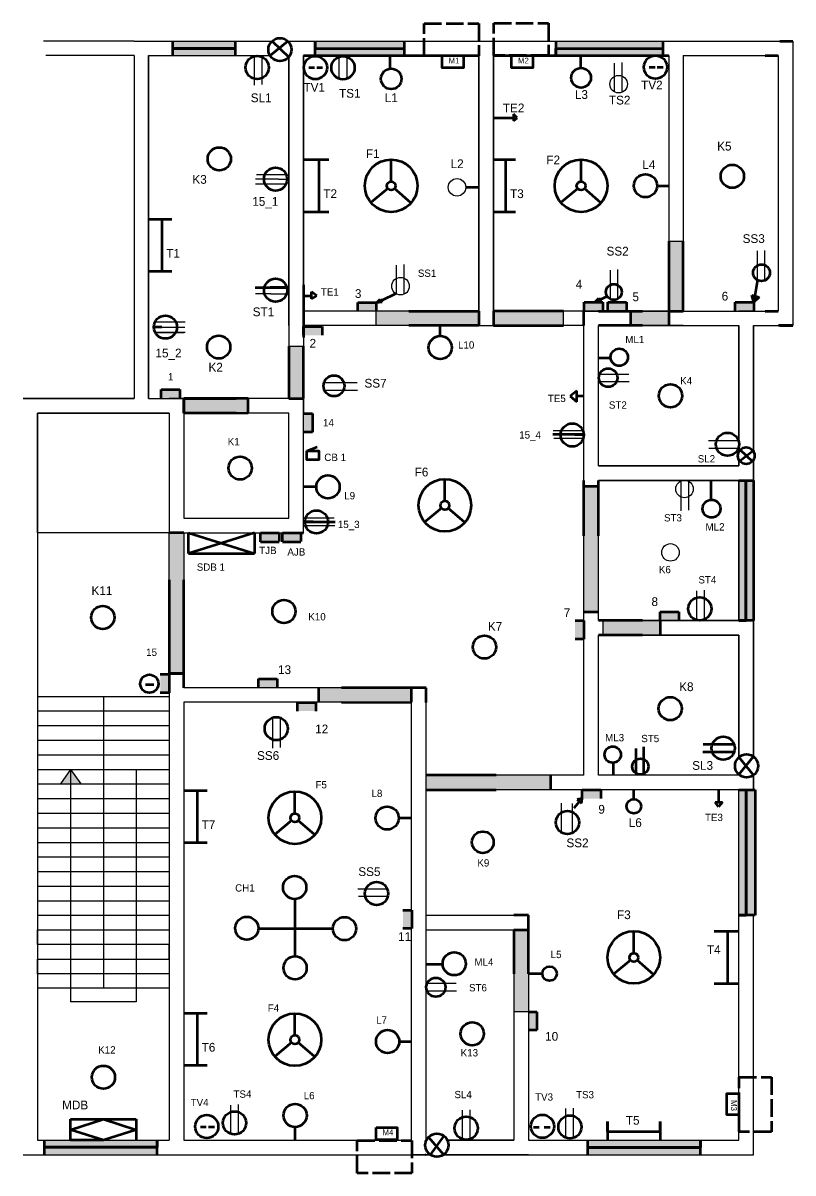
# Model space of a CAD drawing. Header units: inches. Extents: x -1722 to 2146, y -2751 to 53.
# Drawn here: x 961 to 1488, y -753 to 35 of the extents above; entities that cross this region are included whole.
import ezdxf

# ---------------------------------------------------------------- set-up
doc = ezdxf.new("R2010")
doc.units = ezdxf.units.IN
doc.header["$MEASUREMENT"] = 0
doc.linetypes.add('ACAD_ISO02W100', pattern=[15, 12, -3])

msp = doc.modelspace()

# ---------------------------------------------------------------- hatches: boundary and pattern name
at = {"lineweight": 200}
h = msp.add_hatch(color=256, dxfattribs=at)
h.set_gradient(color1=(131, 236, 149), color2=(127, 235, 145), one_color=1, tint=0.71, name='INVCURVED')
h.paths.add_polyline_path([(1450.98, -576.11), (1455.98, -576.11), (1455.98, -490.16), (1450.98, -490.16)])
h.paths.add_polyline_path([(1424.86, -740.11), (1424.86, -735.11), (1347.32, -735.11), (1347.32, -740.11)])
h.paths.add_polyline_path([(1424.86, -735.11), (1424.86, -730.11), (1347.32, -730.11), (1347.32, -735.11)])
h.paths.add_polyline_path([(1052.89, -734.9), (1052.89, -730.11), (975.35, -730.11), (975.35, -734.9)])
h.paths.add_polyline_path([(1212.98, 12.89), (1221.84, 12.89), (1221.84, 17.89), (1161.07, 17.89), (1161.07, 12.89)])
h.paths.add_polyline_path([(1161.07, 22.89), (1161.07, 17.89), (1221.84, 17.89), (1221.84, 22.89)])
h.paths.add_polyline_path([(1063.39, 17.89), (1063.39, 12.89), (1094.98, 12.89), (1106.38, 12.89), (1106.38, 17.89)])
h.paths.add_polyline_path([(1106.38, 17.89), (1106.38, 22.89), (1063.39, 22.89), (1063.39, 17.89)])
h.paths.add_polyline_path([(1325.77, 17.89), (1325.77, 12.89), (1342.98, 12.89), (1393.16, 12.89, -0.048877), (1394.71, 12.89), (1399.15, 12.89), (1399.15, 17.89)])
h.paths.add_polyline_path([(1325.77, 22.89), (1325.77, 17.89), (1399.15, 17.89), (1399.15, 22.89)])
at = {"lineweight": 158}
h = msp.add_hatch(color=256, dxfattribs=at)
h.set_gradient(color1=(185, 201, 19), color2=(185, 201, 19), one_color=1, tint=0.43, name='INVCURVED')
h.paths.add_polyline_path([(1412.98, -114.11), (1402.98, -114.11), (1402.98, -162.11), (1412.98, -162.11)])
h = msp.add_hatch(color=256, dxfattribs=at)
h.set_gradient(color1=(135, 135, 120), color2=(116, 116, 103), one_color=1, tint=0.43, name='INVCURVED')
h.paths.add_polyline_path([(1190.09, -156.24), (1190.09, -162.24), (1202.83, -162.24), (1202.83, -156.24)])
at = {"lineweight": 200}
h = msp.add_hatch(color=256, dxfattribs=at)
h.set_gradient(color1=(255, 255, 255), one_color=1, tint=1, name='INVCURVED')
h.paths.add_polyline_path([(1202.9, -156.51), (1206.83, -156.11), (1205.55, -153.94)])
at = {"lineweight": 158}
h = msp.add_hatch(color=256, dxfattribs=at)
h.set_gradient(color1=(135, 135, 120), color2=(116, 116, 103), one_color=1, tint=0.43, name='INVCURVED')
h.paths.add_polyline_path([(1345.08, -155.94), (1345.08, -161.94), (1357.82, -161.94), (1357.82, -155.94)])
at = {"lineweight": 200}
h = msp.add_hatch(color=256, dxfattribs=at)
h.set_gradient(color1=(255, 255, 255), one_color=1, tint=1, name='INVCURVED')
h.paths.add_polyline_path([(1352.52, -155.93), (1356.45, -155.53), (1355.17, -153.36)])
at = {"lineweight": 158}
h = msp.add_hatch(color=256, dxfattribs=at)
h.set_gradient(color1=(135, 135, 120), color2=(116, 116, 103), one_color=1, tint=0.43, name='INVCURVED')
h.paths.add_polyline_path([(1361.33, -155.93), (1361.33, -161.93), (1374.08, -161.93), (1374.08, -155.93)])
h = msp.add_hatch(color=256, dxfattribs=at)
h.set_gradient(color1=(135, 135, 120), color2=(116, 116, 103), one_color=1, tint=0.43, name='INVCURVED')
h.paths.add_polyline_path([(1448.49, -156.1), (1448.49, -162.1), (1461.23, -162.1), (1461.23, -156.1)])
at = {"lineweight": 200}
h = msp.add_hatch(color=256, dxfattribs=at)
h.set_gradient(color1=(255, 255, 255), one_color=1, tint=1, name='INVCURVED')
h.paths.add_polyline_path([(1461.23, -156.1), (1464.99, -152.54), (1459.97, -151.23)])
at = {"lineweight": 158}
h = msp.add_hatch(color=256, dxfattribs=at)
h.set_gradient(color1=(185, 201, 19), color2=(207, 224, 21), one_color=1, tint=0.48, name='INVCURVED')
h.paths.add_polyline_path([(1202.83, -162.11), (1202.83, -162.24), (1202.83, -172.11), (1224.98, -172.11), (1272.98, -172.11), (1272.98, -162.11), (1224.98, -162.11)])
h = msp.add_hatch(color=256, dxfattribs=at)
h.set_gradient(color1=(185, 201, 19), color2=(185, 201, 19), one_color=1, tint=0.43, name='INVCURVED')
h.paths.add_polyline_path([(1272.98, -172.11), (1272.98, -162.11), (1224.98, -162.11), (1224.98, -172.11)])
h = msp.add_hatch(color=256, dxfattribs=at)
h.set_gradient(color1=(185, 201, 19), color2=(185, 201, 19), one_color=1, tint=0.43, name='INVCURVED')
h.paths.add_polyline_path([(1282.98, -162.11), (1282.98, -172.11), (1330.98, -172.11), (1330.98, -162.11)])
h = msp.add_hatch(color=256, dxfattribs=at)
h.set_gradient(color1=(185, 201, 19), color2=(185, 201, 19), one_color=1, tint=0.43, name='INVCURVED')
h.paths.add_polyline_path([(1384.98, -162.11), (1376.76, -162.11), (1376.76, -172.11), (1384.98, -172.11), (1402.98, -172.11), (1402.98, -162.11)])
h = msp.add_hatch(color=256, dxfattribs=at)
h.set_gradient(color1=(135, 135, 120), color2=(116, 116, 103), one_color=1, tint=0.43, name='INVCURVED')
h.paths.add_polyline_path([(1152.97, -172.64), (1152.97, -178.64), (1165.71, -178.64), (1165.71, -172.64)])
h = msp.add_hatch(color=256, dxfattribs=at)
h.set_gradient(color1=(185, 201, 19), color2=(185, 201, 19), one_color=1, tint=0.43, name='INVCURVED')
h.paths.add_polyline_path([(1152.98, -186.11), (1142.98, -186.11), (1142.98, -222.11), (1152.98, -222.11)])
h = msp.add_hatch(color=256, dxfattribs=at)
h.set_gradient(color1=(135, 135, 120), color2=(116, 116, 103), one_color=1, tint=0.43, name='INVCURVED')
h.paths.add_polyline_path([(1055.49, -215.78), (1055.49, -221.78), (1068.24, -221.78), (1068.24, -215.78)])
h = msp.add_hatch(color=256, dxfattribs=at)
h.set_gradient(color1=(185, 201, 19), color2=(185, 201, 19), one_color=1, tint=0.43, name='INVCURVED')
h.paths.add_polyline_path([(1106.98, -232.11), (1110.98, -232.11), (1110.98, -222.11), (1106.98, -222.11), (1070.98, -222.11), (1070.98, -232.11)])
h = msp.add_hatch(color=256, dxfattribs=at)
h.set_gradient(color1=(185, 201, 19), color2=(207, 224, 21), one_color=1, tint=0.48, name='INVCURVED')
h.paths.add_polyline_path([(1115.04, -222.11), (1070.98, -222.11), (1070.98, -232.11), (1115.04, -231.93)])
h = msp.add_hatch(color=256, dxfattribs=at)
h.set_gradient(color1=(135, 135, 120), color2=(116, 116, 103), one_color=1, tint=0.43, name='INVCURVED')
h.paths.add_polyline_path([(1159.11, -232.33), (1153.11, -232.33), (1153.11, -245.07), (1159.11, -245.07)])
h = msp.add_hatch(color=256, dxfattribs=at)
h.set_gradient(color1=(216, 233, 22), color2=(185, 201, 19), one_color=1, tint=0.43, name='INVCURVED')
h.paths.add_polyline_path([(1344.98, -316.11), (1344.98, -368.51), (1354.98, -368.51), (1354.98, -347.95), (1354.98, -316.11), (1354.98, -282.21), (1344.98, -282.21)])
at = {"lineweight": 200}
h = msp.add_hatch(color=256, dxfattribs=at)
h.set_gradient(color1=(109, 232, 130), color2=(131, 236, 149), one_color=1, tint=0.72, name='INVCURVED')
h.paths.add_polyline_path([(1455.98, -278.11), (1450.98, -278.11), (1450.98, -374.11), (1455.98, -374.11)])
h = msp.add_hatch(color=256, dxfattribs=at)
h.set_gradient(color1=(109, 232, 130), color2=(131, 236, 149), one_color=1, tint=0.72, name='INVCURVED')
h.paths.add_polyline_path([(1455.98, -374.11), (1460.98, -374.11), (1460.98, -278.11), (1455.98, -278.11)])
at = {"lineweight": 158}
h = msp.add_hatch(color=256, dxfattribs=at)
h.set_gradient(color1=(216, 233, 22), one_color=1, tint=1)
h.paths.add_polyline_path([(1070.98, -346.24), (1070.98, -324.11), (1070.98, -314.11), (1060.98, -314.11), (1060.98, -346.24), (1060.98, -410.53), (1070.98, -410.53)])
h = msp.add_hatch(color=256, dxfattribs=at)
h.set_gradient(color1=(198, 238, 17), color2=(206, 241, 50), one_color=1, tint=0.57, name='INVCURVED')
h.paths.add_polyline_path([(1070.98, -346.24), (1070.98, -324.11), (1070.98, -314.11), (1060.98, -314.11), (1060.98, -346.24), (1060.98, -410.47), (1070.98, -410.47)])
h = msp.add_hatch(color=256, dxfattribs=at)
h.set_gradient(color1=(198, 238, 17), color2=(190, 229, 16), one_color=1, tint=0.48, name='INVCURVED')
h.paths.add_polyline_path([(1070.98, -346.24), (1070.98, -324.11), (1070.98, -314.11), (1060.98, -314.11), (1060.98, -346.24), (1060.98, -410.47), (1070.98, -410.47)])
h = msp.add_hatch(color=256, dxfattribs=at)
h.set_gradient(color1=(185, 201, 19), color2=(207, 224, 21), one_color=1, tint=0.48, name='INVCURVED')
h.paths.add_polyline_path([(1070.98, -346.24), (1070.98, -324.11), (1070.98, -314.11), (1060.98, -314.11), (1060.98, -346.24), (1060.98, -410.47), (1070.98, -410.47)])
h = msp.add_hatch(color=256, dxfattribs=at)
h.set_gradient(color1=(185, 201, 19), color2=(207, 224, 21), one_color=1, tint=0.48, name='INVCURVED')
h.paths.add_polyline_path([(1136.26, -320.13), (1136.26, -314.14), (1123.51, -314.14), (1123.51, -320.13)])
at = {"lineweight": 200}
h = msp.add_hatch(color=130, dxfattribs=at)
h.set_gradient(color1=(174, 212, 239), color2=(187, 219, 242), one_color=1, tint=0.84, name='INVCURVED')
h.paths.add_polyline_path([(1138.52, -314.14), (1138.52, -320.13), (1151.27, -320.13), (1151.27, -314.14)])
at = {"lineweight": 158}
h = msp.add_hatch(color=256, dxfattribs=at)
h.set_gradient(color1=(135, 135, 120), color2=(116, 116, 103), one_color=1, tint=0.43, name='INVCURVED')
h.paths.add_polyline_path([(1397.13, -368.11), (1397.13, -374.11), (1409.88, -374.11), (1409.88, -368.11)])
h = msp.add_hatch(color=256, dxfattribs=at)
h.set_gradient(color1=(135, 135, 120), color2=(116, 116, 103), one_color=1, tint=0.43, name='INVCURVED')
h.paths.add_polyline_path([(1344.88, -374.06), (1338.88, -374.06), (1338.88, -386.81), (1344.88, -386.81)])
h = msp.add_hatch(color=256, dxfattribs=at)
h.set_gradient(color1=(216, 233, 22), color2=(185, 201, 19), one_color=1, tint=0.43, name='INVCURVED')
h.paths.add_polyline_path([(1358.11, -374.11), (1358.11, -384.11), (1384.98, -384.11), (1397.13, -384.11), (1397.13, -374.11), (1384.98, -374.11)])
h = msp.add_hatch(color=256, dxfattribs=at)
h.set_gradient(color1=(135, 135, 120), color2=(116, 116, 103), one_color=1, tint=0.43, name='INVCURVED')
h.paths.add_polyline_path([(1060.96, -410.82), (1054.96, -410.82), (1054.96, -423.57), (1060.96, -423.57)])
h = msp.add_hatch(color=256, dxfattribs=at)
h.set_gradient(color1=(135, 135, 120), color2=(116, 116, 103), one_color=1, tint=0.43, name='INVCURVED')
h.paths.add_polyline_path([(1122.15, -414.14), (1122.15, -420.14), (1134.89, -420.14), (1134.89, -414.14)])
h = msp.add_hatch(color=256, dxfattribs=at)
h.set_gradient(color1=(216, 233, 22), one_color=1, tint=1)
h.paths.add_polyline_path([(1178.98, -420.24), (1163.23, -420.24), (1163.23, -430.11), (1178.98, -430.11), (1226.98, -430.24), (1226.98, -430.11), (1226.98, -420.24)])
h = msp.add_hatch(color=256, dxfattribs=at)
h.set_gradient(color1=(216, 233, 22), color2=(185, 201, 19), one_color=1, tint=0.43, name='INVCURVED')
h.paths.add_polyline_path([(1178.98, -420.24), (1163.23, -420.24), (1163.23, -430.11), (1178.98, -430.11), (1226.98, -430.24), (1226.98, -430.11), (1226.98, -420.24)])
h = msp.add_hatch(color=256, dxfattribs=at)
h.set_gradient(color1=(135, 135, 120), color2=(116, 116, 103), one_color=1, tint=0.43, name='INVCURVED')
h.paths.add_polyline_path([(1148.77, -430.23), (1148.77, -436.23), (1161.51, -436.23), (1161.51, -430.23)])
at = {"lineweight": 200}
h = msp.add_hatch(color=256, dxfattribs=at)
h.set_gradient(color1=(255, 255, 255), one_color=1, tint=1, name='INVCURVED')
h.paths.add_polyline_path([(986.55, -486.11), (993.48, -486.11), (993.48, -476.11)])
h.paths.add_polyline_path([(993.48, -486.11), (1000.52, -486.11), (993.48, -476.11)])
at = {"lineweight": 158}
h = msp.add_hatch(color=256, dxfattribs=at)
h.set_gradient(color1=(216, 233, 22), color2=(185, 201, 19), one_color=1, tint=0.43, name='INVCURVED')
h.paths.add_polyline_path([(1236.98, -480.11), (1236.98, -490.11), (1284.98, -490.11), (1306.98, -490.11), (1322.06, -490.11), (1322.06, -480.11), (1284.98, -480.11)])
h = msp.add_hatch(color=256, dxfattribs=at)
h.set_gradient(color1=(135, 135, 120), color2=(116, 116, 103), one_color=1, tint=0.43, name='INVCURVED')
h.paths.add_polyline_path([(1343.71, -490.1), (1343.71, -496.1), (1356.46, -496.1), (1356.46, -490.1)])
at = {"lineweight": 200}
h = msp.add_hatch(color=256, dxfattribs=at)
h.set_gradient(color1=(131, 236, 149), color2=(127, 235, 145), one_color=1, tint=0.71, name='INVCURVED')
h.paths.add_polyline_path([(1462.18, -490.16), (1455.98, -490.16), (1455.98, -576.11), (1462.18, -576.11)])
at = {"lineweight": 158}
h = msp.add_hatch(color=256, dxfattribs=at)
h.set_gradient(color1=(135, 135, 120), color2=(116, 116, 103), one_color=1, tint=0.43, name='INVCURVED')
h.paths.add_polyline_path([(1227.09, -572.48), (1221.09, -572.48), (1221.09, -585.22), (1227.09, -585.22)])
h = msp.add_hatch(color=256, dxfattribs=at)
h.set_gradient(color1=(216, 233, 22), color2=(185, 201, 19), one_color=1, tint=0.43, name='INVCURVED')
h.paths.add_polyline_path([(1306.98, -586.11), (1296.98, -586.11), (1296.98, -616.11), (1296.98, -641.93), (1306.98, -641.93), (1306.98, -616.11)])
h = msp.add_hatch(color=256, dxfattribs=at)
h.set_gradient(color1=(135, 135, 120), color2=(116, 116, 103), one_color=1, tint=0.43, name='INVCURVED')
h.paths.add_polyline_path([(1312.79, -642.12), (1306.79, -642.12), (1306.79, -654.87), (1312.79, -654.87)])
at = {"lineweight": 200}
h = msp.add_hatch(color=256, dxfattribs=at)
h.set_gradient(color1=(131, 236, 149), color2=(127, 235, 145), one_color=1, tint=0.71, name='INVCURVED')
h.paths.add_polyline_path([(975.35, -734.9), (975.35, -740.11), (1052.89, -740.11), (1052.89, -734.9)])

# ---------------------------------------------------------------- linework, layer by layer
for p, q in [((1036.98, 22.89), (974.96, 22.89)), ((1036.98, 22.89), (1131.54, 22.89)), ((1142.21, 22.89), (1478.98, 22.89)), ((1488.06, 22.89), (1488.06, -172.11)), ((1036.98, 12.89), (976.48, 12.89)), ((1036.98, 12.89), (1036.98, -222.11)), ((1046.98, 12.89), (1130.08, 12.89)), ((1046.98, 12.89), (1046.98, -222.11)), ((1046.98, 12.89), (1094.98, 12.89)), ((1094.98, 12.89), (1130.08, 12.89)), ((1114.44, 12.89), (1124.44, 12.89)), ((1119.28, 11.75), (1119.28, -7.3)), ((1124.44, 11.63), (1124.44, -6.92)), ((1152.98, 12.89), (1272.98, 12.89)), ((1177.18, 11.53), (1177.18, -3.3)), ((1182.61, 11.74), (1182.61, -3.3)), ((1282.98, 12.89), (1402.98, 12.89)), ((1371.16, -12.16), (1371.16, 8.2)), ((1412.98, 12.89), (1468.98, 12.89)), ((1478, 12.89), (1478, -162.11)), ((1365.99, -11.99), (1365.99, 7.82)), ((1141.11, -68.66), (1120.75, -68.66)), ((1140.81, -75.28), (1120.01, -75.28)), ((1135.96, -71.74), (1120.2, -71.74)), ((1135.96, -71.74), (1141.96, -71.74)), ((1402.98, -114.11), (1412.98, -114.11)), ((1463.71, -140.75), (1463.71, -120.93)), ((1468.87, -140.92), (1468.87, -120.56)), ((1216.68, -150.38), (1216.68, -130.56)), ((1221.84, -150.55), (1221.84, -130.19)), ((1368.22, -154), (1368.22, -133.64)), ((1363.05, -153.83), (1363.05, -134.01)), ((1130.25, -145.91), (1124.94, -145.91)), ((1130.61, -150.41), (1120.15, -150.41)), ((1130.61, -150.41), (1141.33, -150.41)), ((1202.83, -172.11), (1202.83, -162.11)), ((1272.98, -162.11), (1272.98, -172.11)), ((1282.98, -172.11), (1282.98, -162.11)), ((1330.98, -172.11), (1330.98, -162.11)), ((1402.98, -162.11), (1412.98, -162.11)), ((1412.98, -162.11), (1450.98, -162.11)), ((1460.98, -162.11), (1450.98, -162.11)), ((1460.98, -162.11), (1468.98, -162.11)), ((1050.87, -169.57), (1071.24, -169.57)), ((1051.18, -169.6), (1071.97, -169.6)), ((1056.02, -173.14), (1071.79, -173.14)), ((1056.02, -173.14), (1071.79, -173.14)), ((1272.98, -172.11), (1282.98, -172.11)), ((1412.98, -172.11), (1450.98, -172.11)), ((1450.98, -257.09), (1450.98, -172.11)), ((1460.98, -172.11), (1478.98, -172.11)), ((1460.98, -257.56), (1460.98, -172.11)), ((1050.87, -176.8), (1071.24, -176.8)), ((1051.18, -176.68), (1071.97, -176.68)), ((1142.98, -186.11), (1152.98, -186.11)), ((1167.08, -211.05), (1189.68, -211.12)), ((1355.67, -210.48), (1376.03, -210.48)), ((1355.84, -205.31), (1375.65, -205.31)), ((1167.29, -216.28), (1190.06, -216.29)), ((1036.98, -222.11), (960.98, -222.11)), ((1115.04, -221.93), (1115.04, -231.93)), ((1152.98, -222.11), (1142.98, -222.11)), ((1036.98, -232.11), (970.98, -232.11)), ((970.98, -232.11), (970.98, -730.11)), ((1036.98, -232.11), (1046.98, -232.11)), ((1344.33, -244.18), (1323.96, -244.18)), ((1344.15, -249.34), (1324.34, -249.34)), ((1450.56, -251.04), (1430.2, -251.04)), ((1450.39, -256.21), (1430.57, -256.21)), ((1450.98, -268.11), (1450.98, -263.85)), ((1460.98, -467.3), (1460.98, -264.19)), ((1411.36, -278.57), (1411.36, -298.93)), ((1416.53, -278.74), (1416.53, -298.55)), ((1450.98, -374.11), (1450.98, -278.11)), ((1154.19, -303.86), (1174, -303.86)), ((970.98, -314.11), (970.98, -430.11)), ((1060.98, -346.24), (1060.98, -314.11)), ((1154.02, -309.02), (1174.38, -309.02)), ((1070.98, -324.11), (1070.98, -346.24)), ((1354.98, -374.11), (1354.98, -347.95)), ((1422.21, -373.54), (1422.21, -353.72)), ((1427.38, -373.71), (1427.38, -353.35)), ((1358.11, -384.17), (1358.11, -374.17)), ((1450.98, -467.86), (1450.98, -384.11)), ((970.98, -426.11), (1060.98, -426.11)), ((1015.98, -426.11), (1015.98, -626.11)), ((1236.98, -576.11), (1236.98, -430.24)), ((970.98, -436.11), (1060.98, -436.11)), ((1131.86, -441.14), (1131.86, -461.5)), ((970.98, -446.11), (1060.98, -446.11)), ((1137.03, -441.31), (1137.03, -461.12)), ((970.98, -456.11), (1060.98, -456.11)), ((970.98, -466.11), (1060.98, -466.11)), ((970.98, -476.11), (1060.98, -476.11)), ((970.98, -476.11), (1015.98, -476.11)), ((993.48, -476.11), (986.55, -486.11)), ((993.48, -476.11), (993.48, -635.27)), ((993.48, -476.11), (1000.52, -486.11)), ((1015.98, -476.11), (1060.98, -476.11)), ((1038.48, -476.11), (1038.48, -635.27)), ((1344.98, -480.11), (1284.98, -480.11)), ((1450.98, -480.11), (1450.98, -479.6)), ((1460.98, -490.16), (1460.98, -480.17)), ((970.98, -486.11), (1060.98, -486.11)), ((970.98, -496.11), (1060.98, -496.11)), ((1306.98, -490.11), (1284.98, -490.11)), ((1450.98, -730.11), (1450.98, -490.11)), ((1329.68, -519.1), (1329.68, -499.29)), ((1337.24, -519.74), (1337.24, -499.38)), ((970.98, -506.11), (1060.98, -506.11)), ((970.98, -516.11), (1060.98, -516.11)), ((970.98, -526.11), (1060.98, -526.11)), ((970.98, -536.11), (1060.98, -536.11)), ((970.98, -546.11), (1060.98, -546.11)), ((970.98, -556.11), (1060.98, -556.11)), ((1210.61, -558.1), (1190.25, -558.1)), ((970.98, -566.11), (1060.98, -566.11)), ((1210.43, -563.26), (1190.62, -563.26)), ((970.98, -576.11), (1060.98, -576.11)), ((1460.98, -740.11), (1460.98, -576.11)), ((970.98, -596.11), (970.98, -586.11)), ((970.98, -586.11), (1060.98, -586.11)), ((1060.98, -596.11), (970.98, -596.11)), ((1060.98, -606.11), (1060.98, -596.11)), ((970.98, -616.11), (970.98, -606.11)), ((970.98, -606.11), (1060.98, -606.11)), ((1060.98, -616.11), (970.98, -616.11)), ((1060.98, -626.11), (970.98, -626.11)), ((1237.37, -627.87), (1257.73, -627.87)), ((1237.72, -622.56), (1257.53, -622.56)), ((1038.48, -635.27), (993.48, -635.27)), ((1296.98, -641.93), (1306.98, -641.93)), ((1103.25, -725.9), (1103.25, -706.09)), ((1108.42, -726.07), (1108.42, -705.71)), ((1332.65, -728.33), (1332.65, -708.52)), ((1337.82, -728.5), (1337.82, -708.14)), ((1261.83, -729.51), (1261.83, -709.7)), ((1266.99, -729.68), (1266.99, -709.32)), ((970.98, -730.11), (1060.98, -730.11)), ((1070.98, -730.11), (1226.98, -730.11)), ((1236.98, -730.11), (1237.13, -730.11)), ((1251.44, -730.11), (1296.98, -730.11)), ((1306.98, -730.11), (1450.98, -730.11)), ((960.98, -740.11), (1239.79, -740.11)), ((1248.78, -740.11), (1460.98, -740.11))]:
    msp.add_line(p, q)
for p, q in [((1063.39, 22.89), (1063.39, 12.89)), ((1063.39, 22.89), (1063.39, 17.89)), ((1063.39, 17.89), (1106.38, 17.89)), ((1106.38, 17.89), (1063.39, 17.89)), ((1106.38, 12.89), (1106.38, 22.89)), ((1161.07, 12.89), (1161.07, 22.89)), ((1161.07, 22.89), (1161.07, 17.89)), ((1161.07, 17.89), (1221.84, 17.89)), ((1161.07, 17.89), (1221.84, 17.89)), ((1221.84, 22.89), (1221.84, 12.89)), ((1325.77, 22.89), (1325.77, 12.89)), ((1325.77, 12.89), (1325.77, 17.89)), ((1325.77, 17.89), (1399.15, 17.89)), ((1325.77, 17.89), (1399.15, 17.89)), ((1399.15, 12.89), (1399.15, 22.89)), ((1478.98, 22.89), (1488.06, 22.89)), ((1468.98, 12.89), (1478, 12.89)), ((1282.98, -29.63), (1296.67, -29.63)), ((1299.19, -29.63), (1296.67, -27.12)), ((1296.67, -27.12), (1296.67, -31.74)), ((1296.67, -31.74), (1299.19, -29.63)), ((1152.98, -58.27), (1170.33, -58.27)), ((1163.55, -58.27), (1163.55, -94.27)), ((1282.98, -58.27), (1298.13, -58.27)), ((1291.34, -58.27), (1291.34, -94.27)), ((1170.33, -94.27), (1152.98, -94.27)), ((1298.13, -94.27), (1282.98, -94.27)), ((1046.98, -99.09), (1062.8, -99.09)), ((1056.01, -99.09), (1056.01, -135.09)), ((1062.8, -135.09), (1046.98, -135.09)), ((1463.71, -140.75), (1461.93, -151.74)), ((1152.98, -144.11), (1152.98, -180.11)), ((1162.05, -151.58), (1158.46, -148.92)), ((1158.46, -153.69), (1158.46, -148.92)), ((1153.02, -151.58), (1158.46, -151.58)), ((1158.46, -153.69), (1162.17, -151.58)), ((1202.9, -156.51), (1205.55, -153.94)), ((1206.83, -156.11), (1202.9, -156.51)), ((1205.55, -153.94), (1206.83, -156.11)), ((1216.32, -150.12), (1206.13, -155.07)), ((1352.52, -155.93), (1355.17, -153.36)), ((1356.45, -155.53), (1352.52, -155.93)), ((1355.17, -153.36), (1356.45, -155.53)), ((1360.85, -152.02), (1355.75, -154.49)), ((1461.23, -156.1), (1459.97, -151.23)), ((1459.97, -151.23), (1464.99, -152.54)), ((1464.99, -152.54), (1461.23, -156.1)), ((1468.98, -162.11), (1478, -162.11)), ((1246.57, -179.17), (1246.57, -172.16)), ((1488.06, -172.11), (1478.06, -172.11)), ((1478.98, -172.11), (1488.06, -172.11)), ((1340.09, -216.83), (1335.62, -220.41)), ((1335.62, -220.41), (1340.09, -224.29)), ((1340.09, -224.29), (1340.09, -216.83)), ((1344.98, -220.41), (1340.09, -220.41)), ((1155.16, -257.77), (1162.43, -255.19)), ((1450.98, -257.09), (1450.95, -258.62)), ((1460.98, -257.56), (1460.98, -258.24)), ((1455.58, -260.69), (1455.58, -261.73)), ((1450.98, -278.11), (1460.98, -278.11)), ((1455.58, -278.11), (1455.58, -374.11)), ((1460.98, -278.11), (1460.98, -374.11)), ((1460.98, -374.11), (1450.98, -374.11)), ((1450.98, -374.11), (1455.98, -374.11)), ((1380.47, -461.85), (1380.47, -478.74)), ((1070.98, -490.54), (1087, -490.54)), ((1080.21, -490.54), (1080.21, -526.54)), ((1343.71, -496.1), (1340.4, -496.77)), ((1343.37, -499.37), (1343.71, -496.1)), ((1437.02, -490.11), (1437.02, -498.55)), ((1450.69, -490.16), (1462.18, -490.16)), ((1455.98, -576.11), (1455.98, -490.16)), ((1455.98, -490.16), (1455.98, -576.11)), ((1462.18, -490.16), (1462.18, -576.11)), ((1338.17, -502.4), (1341.84, -498.1)), ((1340.4, -496.77), (1343.37, -499.37)), ((1437.02, -501.87), (1434.73, -498.55)), ((1434.73, -498.55), (1439.84, -498.55)), ((1439.84, -498.55), (1437.02, -501.87)), ((1087, -526.54), (1070.98, -526.54)), ((1462.18, -576.11), (1450.98, -576.11)), ((1450.98, -576.11), (1455.98, -576.11)), ((1434.2, -586.92), (1450.98, -586.92)), ((1443.16, -586.92), (1443.16, -622.92)), ((1434.2, -622.92), (1450.98, -622.92)), ((1070.98, -643.09), (1087, -643.09)), ((1080.21, -643.09), (1080.21, -679.09)), ((1087, -679.09), (1070.98, -679.09)), ((1361.1, -724.17), (1361.1, -717.36)), ((1361.1, -717.36), (1361.1, -730.36)), ((1361.1, -724.17), (1397.1, -724.17)), ((1397.1, -724.17), (1397.1, -717.36)), ((1397.1, -717.36), (1397.1, -730.11)), ((975.35, -730.11), (975.35, -740.11)), ((975.35, -730.11), (975.35, -734.9)), ((1052.89, -740.11), (1052.89, -730.11)), ((1052.89, -730.11), (1052.89, -734.9)), ((1347.32, -730.11), (1347.32, -740.11)), ((1347.32, -730.11), (1347.32, -735.11)), ((1424.86, -740.11), (1424.86, -730.11)), ((1424.86, -730.11), (1424.86, -735.11)), ((975.35, -734.9), (1052.89, -734.9)), ((1052.89, -734.9), (975.35, -734.9)), ((1347.32, -734.9), (1424.86, -734.9)), ((1347.32, -735.11), (1424.86, -735.11))]:
    msp.add_line(p, q, dxfattribs=at)
at = {"lineweight": 158}
for p, q in [((1130.08, 12.89), (1142.21, 22.89)), ((1131.54, 22.89), (1142.98, 11.92)), ((1152.98, 12.89), (1212.98, 12.89)), ((1212.34, 4.26), (1212.34, 12.82)), ((1212.98, 12.89), (1272.98, 12.89)), ((1282.98, 12.89), (1342.98, 12.89)), ((1342.79, 4.68), (1342.79, 13.24)), ((1342.98, 12.89), (1402.98, 12.89)), ((1402.98, 12.89), (1402.98, 12.89)), ((1156.63, 4.73), (1160.56, 4.73)), ((1162, 4.73), (1166.08, 4.73)), ((1389.7, 4.88), (1393.63, 4.88)), ((1395.06, 4.88), (1399.15, 4.88)), ((1212.98, -73.27), (1212.98, -58.27)), ((1342.98, -73.27), (1342.98, -58.27)), ((1210.67, -78.19), (1199.12, -87.76)), ((1226.57, -88.07), (1215.24, -78.24)), ((1264.31, -77.33), (1272.87, -77.33)), ((1340.67, -78.19), (1329.12, -87.76)), ((1356.57, -88.07), (1345.24, -78.24)), ((1394.85, -76.27), (1402.98, -76.27)), ((1402.98, -114.11), (1402.98, -162.11)), ((1412.98, -162.11), (1412.98, -114.11)), ((1119.94, -145.91), (1141.69, -145.91)), ((1141.69, -145.91), (1130.25, -145.91)), ((1190.09, -162.24), (1190.09, -156.24)), ((1190.09, -156.24), (1202.83, -156.24)), ((1202.83, -156.24), (1202.83, -162.24)), ((1345.08, -161.94), (1345.08, -155.94)), ((1345.08, -155.94), (1357.82, -155.94)), ((1357.82, -155.94), (1357.82, -161.94)), ((1361.33, -161.93), (1361.33, -155.93)), ((1361.33, -155.93), (1374.08, -155.93)), ((1374.08, -155.93), (1374.08, -161.93)), ((1448.49, -162.1), (1448.49, -156.1)), ((1448.49, -156.1), (1461.23, -156.1)), ((1461.23, -156.1), (1461.23, -162.1)), ((1224.98, -162.11), (1272.98, -162.11)), ((1272.98, -162.11), (1272.98, -172.11)), ((1330.98, -162.11), (1282.98, -162.11)), ((1282.98, -162.11), (1282.98, -172.11)), ((1344.98, -172.11), (1344.98, -162.11)), ((1354.98, -162.11), (1384.98, -162.11)), ((1376.76, -162.11), (1376.76, -172.11)), ((1402.98, -162.11), (1412.98, -162.11)), ((1402.98, -162.11), (1402.98, -172.11)), ((1056.02, -173.14), (1050.02, -173.14)), ((1152.97, -178.64), (1152.97, -172.64)), ((1152.97, -172.64), (1165.71, -172.64)), ((1165.71, -172.64), (1165.71, -178.64)), ((1272.98, -172.11), (1224.98, -172.11)), ((1282.98, -172.11), (1330.98, -172.11)), ((1384.98, -172.11), (1354.98, -172.11)), ((1142.98, -186.11), (1142.98, -222.11)), ((1152.98, -222.11), (1152.98, -186.11)), ((1363.28, -194.35), (1354.72, -194.35)), ((1055.49, -221.78), (1055.49, -215.78)), ((1055.49, -215.78), (1068.24, -215.78)), ((1068.24, -215.78), (1068.24, -221.78)), ((1070.98, -232.11), (1070.98, -222.11)), ((1070.98, -222.11), (1106.98, -222.11)), ((1115.04, -222.11), (1070.98, -222.11)), ((1070.98, -222.11), (1070.98, -232.11)), ((1115.04, -231.93), (1115.04, -222.11)), ((1142.98, -222.11), (1152.98, -222.11)), ((1070.98, -232.11), (1115.04, -231.93)), ((1106.98, -232.11), (1070.98, -232.11)), ((1153.11, -232.33), (1159.11, -232.33)), ((1159.11, -232.33), (1159.11, -245.07)), ((1159.11, -245.07), (1153.11, -245.07)), ((1344.83, -246.65), (1323.64, -246.65)), ((1338.83, -246.65), (1344.83, -246.65)), ((1451.62, -264.83), (1460.65, -257.76)), ((1451.95, -257.22), (1460.25, -265.15)), ((1460.98, -257.56), (1460.98, -257.56)), ((1161.56, -282.48), (1153, -282.48)), ((1249.78, -292.21), (1249.78, -277.21)), ((1344.98, -316.11), (1344.98, -278.11)), ((1354.98, -282.21), (1344.98, -282.21)), ((1354.98, -316.11), (1354.98, -278.11)), ((1432.07, -291.44), (1432.07, -278.11)), ((1247.47, -297.13), (1235.92, -306.71)), ((1263.37, -307.01), (1252.04, -297.18)), ((1159.51, -306.55), (1153.51, -306.55)), ((1153.51, -306.55), (1174.71, -306.55)), ((1070.98, -314.11), (1060.98, -314.11)), ((1074.37, -328.1), (1074.37, -314.11)), ((1074.37, -314.11), (1119.37, -328.1)), ((1119.37, -314.11), (1074.37, -328.1)), ((1119.37, -314.11), (1119.37, -328.1)), ((1123.51, -320.14), (1123.51, -314.14)), ((1123.51, -314.14), (1136.26, -314.14)), ((1136.26, -314.1), (1136.26, -320.1)), ((1138.52, -320.14), (1138.52, -314.14)), ((1138.52, -314.14), (1151.27, -314.14)), ((1140.23, -314.11), (1152.98, -314.11)), ((1151.27, -314.1), (1151.27, -320.1)), ((1123.49, -320.13), (1136.24, -320.13)), ((1138.51, -320.13), (1151.25, -320.13)), ((1074.37, -328.1), (1119.37, -328.1)), ((1060.98, -346.24), (1060.98, -420.24)), ((1070.98, -420.24), (1070.98, -346.24)), ((1354.98, -368.51), (1344.98, -368.51)), ((1397.13, -374.11), (1397.13, -368.11)), ((1397.13, -368.11), (1409.88, -368.11)), ((1409.88, -368.11), (1409.88, -374.11)), ((1338.88, -374.06), (1344.88, -374.06)), ((1344.88, -374.06), (1344.88, -386.81)), ((1384.98, -374.11), (1354.98, -374.11)), ((1397.13, -374.11), (1397.13, -384.11)), ((1384.98, -384.11), (1354.98, -384.11)), ((1344.88, -386.81), (1338.88, -386.81)), ((1054.96, -410.82), (1060.96, -410.82)), ((1060.96, -410.82), (1060.96, -423.57)), ((1070.98, -410.47), (1060.98, -410.47)), ((1060.98, -410.53), (1070.98, -410.53)), ((1122.15, -420.14), (1122.15, -414.14)), ((1122.15, -414.14), (1134.89, -414.14)), ((1134.89, -414.14), (1134.89, -420.14)), ((1044.81, -417.89), (1050.61, -417.89)), ((1060.96, -423.57), (1054.96, -423.57)), ((1163.23, -420.24), (1163.23, -430.11)), ((1236.98, -420.24), (1178.98, -420.24)), ((1226.98, -430.11), (1226.98, -420.24)), ((1236.98, -430.24), (1236.98, -420.24)), ((1148.77, -436.23), (1148.77, -430.23)), ((1148.77, -430.23), (1161.51, -430.23)), ((1161.51, -430.23), (1161.51, -436.23)), ((1178.98, -430.11), (1226.98, -430.24)), ((1386.07, -479.49), (1386.07, -460.72)), ((1447.44, -464.3), (1426.44, -464.26)), ((1447.83, -459.1), (1426.5, -459.11)), ((1364.96, -471.71), (1364.96, -480.27)), ((1450.98, -479.6), (1460.98, -467.3)), ((1450.98, -467.86), (1460.98, -480.17)), ((1284.98, -480.11), (1236.98, -480.11)), ((1322.06, -480.11), (1322.06, -490.11)), ((1147.12, -506.24), (1147.12, -491.24)), ((1236.98, -490.11), (1284.98, -490.11)), ((1343.71, -496.1), (1343.71, -490.1)), ((1343.71, -490.1), (1356.46, -490.1)), ((1356.46, -490.1), (1356.46, -496.1)), ((1379.1, -496.66), (1379.1, -490.11)), ((1144.81, -511.16), (1133.27, -520.74)), ((1160.72, -521.04), (1149.39, -511.21)), ((1218.03, -509.24), (1226.98, -509.24)), ((1147.12, -564.95), (1147.12, -604.16)), ((1221.09, -572.48), (1227.09, -572.48)), ((1227.09, -572.48), (1227.09, -585.22)), ((1306.98, -576.11), (1296.98, -576.11)), ((1306.98, -616.11), (1306.98, -576.11)), ((1122.1, -585.17), (1173.1, -585.17)), ((1227.09, -585.22), (1221.09, -585.22)), ((1296.98, -586.11), (1296.98, -616.11)), ((1296.98, -586.11), (1306.98, -586.11)), ((1379.1, -601.92), (1379.1, -586.92)), ((1236.98, -609.48), (1248.26, -609.48)), ((1376.79, -606.84), (1365.24, -616.41)), ((1392.69, -616.72), (1381.36, -606.89)), ((1316.51, -616.11), (1306.98, -616.11)), ((1147.12, -658.31), (1147.12, -643.31)), ((1306.79, -642.12), (1312.79, -642.12)), ((1312.79, -642.12), (1312.79, -654.87)), ((1312.79, -654.87), (1306.79, -654.87)), ((1144.81, -663.23), (1133.27, -672.8)), ((1160.72, -673.11), (1149.39, -663.28)), ((1218.61, -662.53), (1227.16, -662.53)), ((993.48, -722.99), (1015.98, -715.86)), ((993.48, -730.11), (993.48, -715.87)), ((993.48, -715.87), (1038.48, -715.87)), ((1015.98, -715.86), (1038.48, -722.99)), ((1038.48, -715.87), (1038.48, -730.11)), ((1015.98, -730.11), (993.48, -722.99)), ((1038.48, -723.06), (1015.98, -730.11)), ((1082.5, -720.92), (1086.43, -720.92)), ((1087.86, -720.92), (1091.95, -720.92)), ((1147.15, -721.55), (1147.15, -730.11)), ((1310.43, -721.29), (1314.36, -721.29)), ((1317.76, -721.29), (1321.84, -721.29)), ((1015.98, -730.11), (993.48, -730.11)), ((1238.59, -728.04), (1248.93, -740.01)), ((1248.99, -727.16), (1239.79, -740.11)), ((1236.71, -740.11), (1236.55, -740.24))]:
    msp.add_line(p, q, dxfattribs=at)
at = {"lineweight": 140}
msp.add_line((1141.69, -145.91), (1130.25, -145.91), dxfattribs=at)
at = {"color": 7, "linetype": 'Continuous', "lineweight": 211}
msp.add_line((1455.98, -374.11), (1455.98, -278.11), dxfattribs=at)
at = {"linetype": 'ACAD_ISO02W100', "lineweight": 200}
for points in [[(1235.56, 35.02), (1272.99, 35.02), (1272.99, 12.83), (1235.56, 12.83)], [(1283.29, 35.25), (1320.71, 35.25), (1320.71, 13.07), (1283.29, 13.07)], [(1473.38, -687.1), (1473.38, -724.53), (1451.2, -724.53), (1451.2, -687.1)], [(1189.82, -730.46), (1227.25, -730.46), (1227.25, -752.65), (1189.82, -752.65)]]:
    msp.add_lwpolyline(points, close=True, dxfattribs=at)
for points in [[(1036.98, 22.89), (1131.54, 22.89)], [(1142.21, 22.89), (1152.98, 22.89)], [(1142.98, 22.89), (1282.98, 22.89)], [(1272.98, 22.89), (1272.98, 22.89), (1412.98, 22.89)], [(1046.98, -222.11), (1046.98, 12.89), (1130.08, 12.89)], [(1142.98, -172.11), (1142.98, 11.92)], [(1142.98, 11.92), (1142.98, -186.11)], [(1224.98, -162.11), (1152.98, -162.11), (1152.98, 12.89), (1272.98, 12.89), (1272.98, -162.11)], [(1152.98, 12.89), (1152.98, -162.11)], [(1272.98, -162.11), (1272.98, 12.89)], [(1282.98, 12.89), (1282.98, -162.11)], [(1282.98, -162.11), (1282.98, 12.89), (1402.98, 12.89), (1402.98, -114.11)], [(1412.98, 12.89), (1412.98, -114.11)], [(1354.98, -162.11), (1330.98, -162.11)], [(1344.98, -162.11), (1354.98, -162.11)], [(1402.98, -162.11), (1384.98, -162.11)], [(1384.98, -162.11), (1460.98, -162.11)], [(1224.98, -172.11), (1152.98, -172.11)], [(1152.98, -172.11), (1152.98, -186.11)], [(1344.98, -172.11), (1330.98, -172.11)], [(1344.98, -278.11), (1344.98, -172.11)], [(1450.98, -263.85), (1450.98, -268.11), (1354.98, -268.11), (1354.98, -172.11)], [(1412.98, -172.11), (1384.98, -172.11)], [(1384.98, -172.11), (1450.98, -172.11), (1450.98, -257.09)], [(1460.98, -172.11), (1460.98, -257.56)], [(960.98, -222.11), (1036.98, -222.11)], [(1046.98, -222.11), (1070.98, -222.11), (1070.98, -304.11)], [(1070.98, -222.11), (1060.98, -222.11)], [(1070.98, -222.11), (1060.98, -222.11)], [(1070.98, -314.11), (1152.98, -314.11), (1152.98, -222.11)], [(1142.98, -222.11), (1106.98, -222.11)], [(1152.98, -222.11), (1152.98, -232.11)], [(1060.98, -232.11), (1036.98, -232.11)], [(1060.98, -232.11), (1060.98, -314.11)], [(1070.98, -232.11), (1070.98, -304.11), (1142.98, -304.11), (1142.98, -232.11), (1106.98, -232.11)], [(1460.98, -264.19), (1460.98, -278.11)], [(1344.98, -278.11), (1344.98, -268.11)], [(1354.98, -268.11), (1450.98, -268.11)], [(1460.98, -268.11), (1460.98, -384.11)], [(1450.98, -278.11), (1354.98, -278.11)], [(1354.98, -278.11), (1450.98, -278.11), (1450.98, -374.11), (1384.98, -374.11)], [(1354.98, -278.11), (1450.98, -278.11), (1450.98, -374.11), (1384.98, -374.11)], [(1070.98, -314.11), (1070.98, -324.11)], [(1344.98, -384.11), (1344.98, -316.11)], [(1354.98, -374.11), (1354.98, -316.11)], [(1354.98, -374.11), (1354.98, -316.11)], [(1344.98, -480.11), (1344.98, -374.11)], [(1384.98, -374.11), (1450.98, -374.11)], [(1460.98, -374.11), (1460.98, -467.3)], [(1450.98, -479.6), (1450.98, -480.11), (1354.98, -480.11), (1354.98, -384.11)], [(1450.98, -384.11), (1384.98, -384.11)], [(1384.98, -384.11), (1450.98, -384.11), (1450.98, -467.86)], [(1060.98, -420.24), (1060.98, -730.11)], [(1178.98, -420.24), (1070.98, -420.24)], [(1178.98, -430.11), (1070.98, -430.11), (1070.98, -730.11), (1226.98, -730.11), (1226.98, -430.11)], [(1236.98, -730.11), (1236.98, -430.24)], [(1460.98, -480.17), (1460.98, -490.11)], [(1450.98, -730.11), (1450.98, -490.11), (1306.98, -490.11)], [(1450.98, -490.11), (1344.98, -490.11)], [(1226.98, -730.11), (1226.98, -576.11)], [(1236.98, -576.11), (1296.98, -576.11)], [(1237.13, -730.11), (1236.98, -730.11), (1236.98, -586.11), (1296.98, -586.11)], [(1296.98, -616.11), (1296.98, -730.11), (1251.44, -730.11)], [(1306.98, -616.11), (1306.98, -730.11)], [(1306.98, -616.11), (1306.98, -730.11)], [(1239.79, -740.11), (1226.98, -740.11)], [(1306.98, -740.11), (1248.78, -740.11)]]:
    msp.add_lwpolyline(points)
at = {"lineweight": 200}
for points in [[(1247.91, 12.89), (1262.41, 12.89), (1262.41, 4.52), (1247.91, 4.52)], [(1295.38, 12.89), (1309.87, 12.89), (1309.87, 4.52), (1295.38, 4.52)], [(1155.16, -257.77), (1163.37, -257.77), (1163.37, -264.15), (1155.16, -264.15)], [(1451.04, -698.29), (1451.04, -712.78), (1442.67, -712.78), (1442.67, -698.29)], [(1202.67, -721.45), (1217.16, -721.45), (1217.16, -729.81), (1202.67, -729.81)]]:
    msp.add_lwpolyline(points, close=True, dxfattribs=at)
msp.add_lwpolyline([(970.98, -232.11), (1060.98, -232.11), (1060.98, -314.11), (970.98, -314.11)], close=True)
for centre, radius in [((1136.87, 17), 7.94), ((1121.27, 4.77), 7.94), ((1161.13, 4.66), 7.94), ((1180.02, 4.56), 7.94), ((1393.93, 4.98), 7.94), ((1213.03, -3.02), 7.05), ((1342.97, -2.29), 6.77), ((1095.35, -57.88), 7.94), ((1446.53, -69.79), 7.94), ((1133.89, -71.69), 7.94), ((1387.08, -76.22), 7.94), ((1466.49, -135.84), 5.74), ((1133.91, -147.82), 7.94), ((1365.42, -149.09), 5.43), ((1058.43, -173.08), 7.94), ((1094.92, -186.75), 7.94), ((1246.57, -187.11), 7.94), ((1369.11, -193.72), 5.94), ((1361.54, -207.75), 6.33), ((1173.84, -213.35), 7.17), ((1404.21, -220.14), 7.94), ((1336.97, -247.02), 7.94), ((1443.23, -253.38), 7.94), ((1456.07, -261.21), 5.74), ((1109.61, -269.66), 7.94), ((1169.75, -282.57), 7.94), ((1249.78, -295.21), 18), ((1432.3, -297.52), 6.12), ((1161.86, -306.6), 7.94), ((1139.6, -367.93), 7.94), ((1424.24, -366.11), 7.94), ((1015.58, -372.02), 7.94), ((1276.87, -392.3), 7.94), ((1047.48, -417.41), 6.2), ((1404.05, -434.51), 7.94), ((1134.34, -448.21), 7.94), ((1440.3, -461.63), 7.94), ((1364.67, -466.02), 5.58), ((1383.57, -474.19), 5.52), ((1456.33, -473.73), 7.94), ((1210.24, -509.46), 7.94), ((1379.1, -501.38), 4.94), ((1333.64, -512.51), 7.94), ((1275.72, -526.06), 7.4), ((1146.93, -557.01), 7.94), ((1202.98, -561.17), 7.94), ((1114.16, -584.99), 7.94), ((1181.04, -585.24), 7.94), ((1147.19, -612.1), 7.94), ((1256.19, -609.27), 7.94), ((1321.45, -616.03), 4.94), ((1243.59, -625.41), 6.55), ((1268.49, -657.27), 7.94), ((1210.58, -662.58), 7.94), ((1015.99, -687.05), 7.94), ((1147.24, -713.23), 7.94), ((1086.72, -720.83), 7.94), ((1105.77, -718.36), 7.94), ((1264.36, -721.94), 7.94), ((1316.56, -720.68), 7.94), ((1335.39, -721.1), 7.94), ((1244.29, -733.57), 7.94)]:
    msp.add_circle(centre, radius, dxfattribs=at)
for centre in [(1368.68, -6.67), (1258.1, -77.33), (1219.37, -145.05), (1413.84, -284.06), (1404.17, -327.47)]:
    msp.add_circle(centre, 6)
at = {"lineweight": 158}
for centre, radius in [((1212.98, -76.27), 18), ((1342.98, -76.27), 18), ((1212.98, -76.27), 3), ((1342.98, -76.27), 3), ((1249.78, -295.21), 3), ((1147.12, -509.24), 18), ((1147.12, -509.24), 3), ((1379.1, -604.92), 18), ((1379.1, -604.92), 3), ((1147.12, -661.31), 18), ((1147.12, -661.31), 3)]:
    msp.add_circle(centre, radius, dxfattribs=at)

# ---------------------------------------------------------------- texts
at = {"color": 3, "lineweight": 200, "char_height": 4, "width": 4.7455, "attachment_point": 1}
for s, insert in [('M1', (1252.31, 11.51)), ('M2', (1299.78, 11.51)), ('M4', (1207.07, -722.83))]:
    msp.add_mtext(s, dxfattribs=dict(at, insert=insert))
at = {"color": 131, "lineweight": 200, "attachment_point": 1}
for s, insert, char_height, width in [('TV1', (1152.98, -5.85), 6, 15.3356), ('TV2', (1384.1, -4.23), 6, 12.4663), ('TV3', (1311.54, -698.07), 5, 16.9299), ('TV4', (1075.73, -701.84), 5, 17.2488)]:
    msp.add_mtext(s, dxfattribs=dict(at, insert=insert, char_height=char_height, width=width))
at = {"lineweight": 200, "attachment_point": 1}
for s, insert, char_height, width in [('SL1', (1116.86, -12.99), 6, 13.6174), ('TS1', (1177.32, -9.93), 6, 19.9364), ('L1', (1208.58, -12.98), 6, 14.6935), ('L3', (1338.78, -10.77), 6, 12.7704), ('TS2', (1362.06, -14.57), 6, 17.3312), ('L2', (1253.71, -58.19), 6, 10.5407), ('L4', (1384.93, -58.82), 6, 12.478), ('T2', (1166.58, -78.69), 6, 9.0129), ('T3', (1294.38, -78.69), 6, 9.0129), ('SS3', (1453.6, -109.47), 6, 21.9048), ('SS2', (1360.43, -118.06), 6, 21.9048), ('T1', (1059.05, -119.51), 6, 9.0129), ('SS1', (1231.26, -133.67), 5, 21.0381), ('ML1', (1373.26, -179.1), 5, 25.8556), ('L10', (1258.77, -182.82), 5, 11.1793), ('SS7', (1194.72, -208.56), 6, 21.9048), ('CB 1', (1167.23, -259.82), 5, 20.8869), ('SL2', (1422.87, -260.83), 5, 13.7376), ('L9', (1180.86, -286.1), 5, 19.6611), ('ML2', (1428.2, -307.46), 5, 23.2807), ('ML3', (1359.46, -451.86), 5, 23.2807), ('SS6', (1121.17, -463.65), 6, 21.9048), ('SL3', (1419.08, -470.42), 6, 16.535), ('L8', (1199.53, -490.1), 5, 27.3601), ('T7', (1083.25, -510.95), 6, 9.0129), ('L6', (1375.64, -509.6), 6, 14.418), ('SS2', (1332.99, -523.47), 6, 21.9048), ('SS5', (1190.51, -543.18), 6, 21.9048), ('CH1', (1106.19, -554.85), 5, 20.4591), ('T4', (1429.17, -596.6), 6, 9.8903), ('ML4', (1269.97, -605.67), 5, 23.2807), ('L5', (1322.2, -600.42), 5, 27.3601), ('L7', (1202.69, -645.33), 5, 27.3601), ('T6', (1083.25, -663.5), 6, 9.0129), ('TS4', (1105.07, -696.1), 5, 23.3949), ('L6', (1153.13, -697.09), 5, 27.3601), ('SL4', (1256.32, -696.38), 5, 23.5151), ('TS3', (1339.58, -696.49), 5, 30.1563), ('T5', (1373.65, -713.55), 6, 9.0129)]:
    msp.add_mtext(s, dxfattribs=dict(at, insert=insert, char_height=char_height, width=width))
at = {"color": 90, "lineweight": 200, "attachment_point": 1}
for s, insert, char_height, width in [('TE2', (1289.48, -19.95), 6, 11.9086), ('TE1', (1164.85, -146.54), 5, 3.2315), ('TE5', (1320.26, -219.46), 5, 12.3147), ('TE3', (1427.82, -506.51), 5, 13.5598)]:
    msp.add_mtext(s, dxfattribs=dict(at, insert=insert, char_height=char_height, width=width))
at = {"color": 220, "lineweight": 200, "attachment_point": 1}
for s, insert, char_height, width in [('K5', (1436.16, -46.14), 6, 22.9286), ('K3', (1076.94, -68.9), 6, 7.4589), ('K2', (1087.97, -197.57), 6, 23.0139), ('K4', (1410.82, -207.38), 5, 18.0501), ('K1', (1101.1, -249.09), 5, 11.5644), ('K6', (1396.26, -336.7), 5, 25.1757), ('K11', (1007.87, -350.64), 6, 37.7132), ('K10', (1156.27, -369.01), 5, 29.2965), ('K7', (1279.2, -375.15), 6, 14.8088), ('K8', (1410.18, -416.5), 6, 26.321), ('K9', (1272.01, -537.68), 5, 27.3601), ('K12', (1012.47, -665.78), 5, 17.9897), ('K13', (1260.59, -667.78), 5, 22.5434)]:
    msp.add_mtext(s, dxfattribs=dict(at, insert=insert, char_height=char_height, width=width))
at = {"color": 202, "lineweight": 200, "attachment_point": 1}
for s, insert, char_height, width in [('F1', (1195.69, -51.31), 6, 17.2889), ('F2', (1319.23, -55.56), 6, 9.5768), ('F6', (1229.09, -269.4), 6, 20.2817), ('F5', (1161.17, -484.11), 5, 15.7705), ('F3', (1367.62, -572.71), 6, 35.4469), ('F4', (1128.48, -637.18), 5, 13.9078)]:
    msp.add_mtext(s, dxfattribs=dict(at, insert=insert, char_height=char_height, width=width))
at = {"color": 112, "lineweight": 200, "attachment_point": 1}
for s, insert, char_height, width in [('15_1', (1117.93, -83.99), 6, 16.082), ('15_2', (1051.65, -187.87), 6, 24.123), ('15_4', (1300.64, -244.46), 5, 16.6541), ('15_3', (1176.5, -305.78), 5, 17.2591)]:
    msp.add_mtext(s, dxfattribs=dict(at, insert=insert, char_height=char_height, width=width))
at = {"color": 1, "lineweight": 200, "attachment_point": 1}
for s, insert, char_height, width in [('4', (1339.36, -140.71), 6, 1.3207), ('3', (1188.16, -147.13), 6, 7.2092), ('5', (1378.18, -149.36), 6, 10.2592), ('6', (1439.24, -148.88), 6, 10.2592), ('2', (1157.11, -181.19), 6, 14.7525), ('1', (1060.24, -204.58), 5, 11.5644), ('14', (1166.35, -236.07), 5, 20.9849), ('8', (1391.21, -358.2), 6, 10.2592), ('7', (1331.14, -365.78), 6, 10.2592), ('15', (1045.25, -393.39), 5, 10.4506), ('13', (1135.54, -404.81), 6, 10.2592), ('12', (1160.98, -445.43), 6, 10.2592), ('9', (1354.82, -500.46), 6, 10.2592), ('11', (1217.77, -587.69), 6, 10.2592), ('10', (1318.41, -656.02), 6, 10.2592)]:
    msp.add_mtext(s, dxfattribs=dict(at, insert=insert, char_height=char_height, width=width))
at = {"color": 32, "lineweight": 200, "attachment_point": 1}
for s, insert, char_height, width in [('ST1', (1118.21, -159.62), 6, 29.1139), ('ST2', (1362.04, -223.97), 5, 24.3921), ('ST3', (1399.78, -301.24), 5, 30.3191), ('ST4', (1423.33, -343.73), 5, 16.7838), ('ST5', (1384.2, -452.47), 5, 20.3057), ('ST6', (1266.29, -623.21), 5, 27.3601)]:
    msp.add_mtext(s, dxfattribs=dict(at, insert=insert, char_height=char_height, width=width))
at = {"color": 62, "lineweight": 200, "insert": (1122.66, -323.57), "char_height": 5, "width": 27.7546, "attachment_point": 1}
msp.add_mtext('TJB ', dxfattribs=at)
at = {"color": 130, "lineweight": 200, "insert": (1141.96, -324.63), "char_height": 5, "width": 23.1288, "attachment_point": 1}
msp.add_mtext('AJB', dxfattribs=at)
at = {"color": 12, "lineweight": 200, "attachment_point": 1}
for s, insert, char_height, width in [('SDB 1', (1079.9, -335.03), 5, 42.0174), ('MDB', (987.76, -703.05), 6, 23.9897)]:
    msp.add_mtext(s, dxfattribs=dict(at, insert=insert, char_height=char_height, width=width))
at = {"color": 3, "lineweight": 200, "insert": (1449.66, -702.69), "char_height": 4, "width": 4.7455, "attachment_point": 1, "rotation": 270}
msp.add_mtext('M3', dxfattribs=at)

doc.saveas('drawing.dxf')
